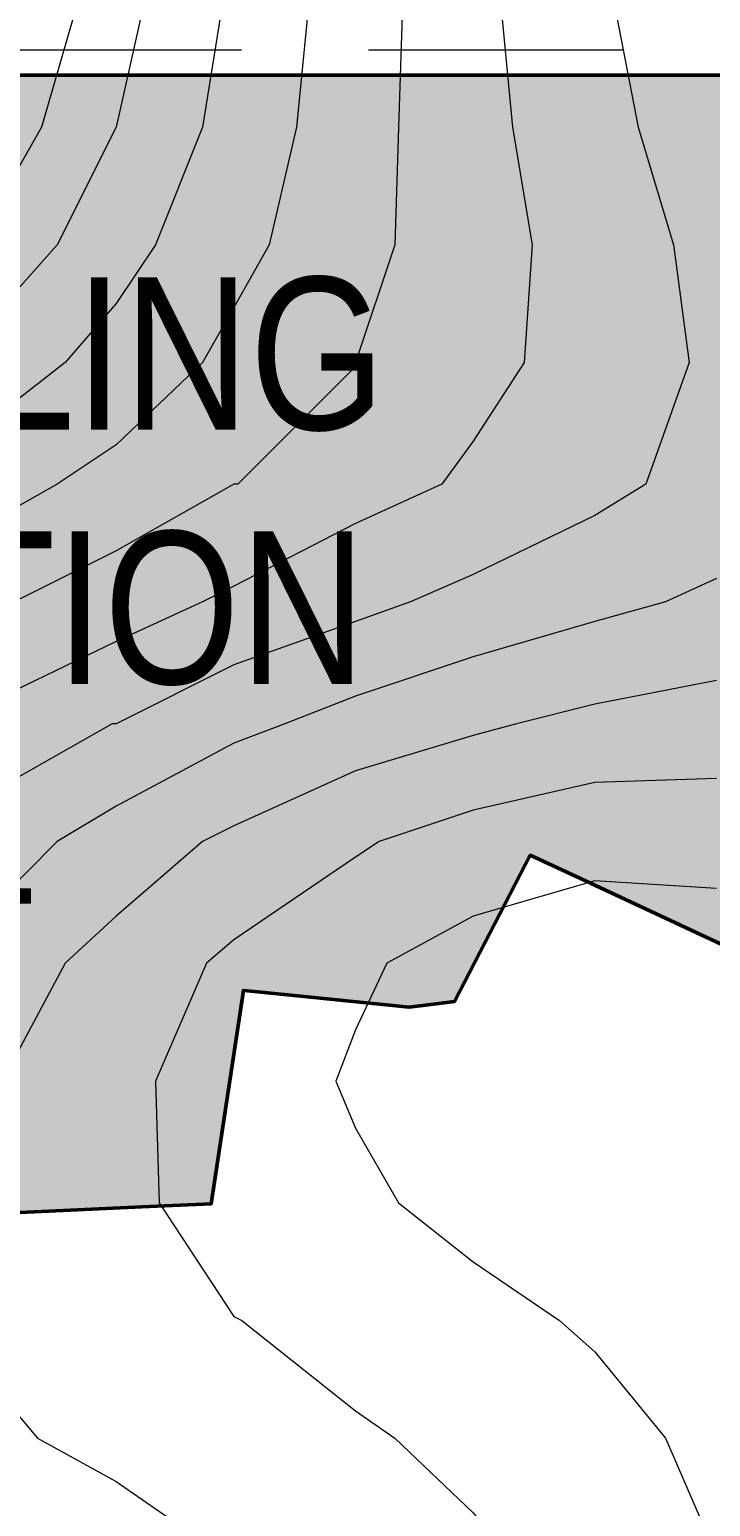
# Model space of a CAD drawing. Header units: metres. Extents: x 199095 to 216734, y 1644234 to 1657008.
# Drawn here: x 207110 to 207445, y 1650525 to 1651251 of the extents above; entities that cross this region are included whole.
import ezdxf

# ---------------------------------------------------------------- set-up
doc = ezdxf.new("R2010")
doc.units = ezdxf.units.M
doc.linetypes.add('DASHED', pattern=[0.75, 0.5, -0.25])
for name, color, linetype in [('250 Ac', 10, 'Continuous'), ('C-ANNO-MATC', 7, 'DASHED'), ('GRID', 7, 'Continuous')]:
    doc.layers.add(name, color=color, linetype=linetype)
doc.layers.add('CONTOURS', color=8, linetype='Continuous', lineweight=9)
doc.layers.add('Plot hatching', color=7, linetype='Continuous', true_color=0xffffdb)
doc.styles.get("Standard").update_dxf_attribs({"font": 'ARIALN.TTF'})

msp = doc.modelspace()

# ---------------------------------------------------------------- hatches: boundary and pattern name
at = {"layer": 'Plot hatching', "linetype": 'ByBlock'}
h = msp.add_hatch(color=256, dxfattribs=at)
h.dxf.hatch_style = 1
h.paths.add_polyline_path([(208009.86, 1651228.99), (206686.38, 1651228.99), (206686.38, 1651203.99), (206686.38, 1651029.56), (206686.38, 1651003.99), (206486.38, 1651003.99), (206486.38, 1650260.25), (206486.38, 1650188.06), (207274.47, 1650188.06), (207262.37, 1650233.14), (207265.92, 1650300.22), (207242.78, 1650303.93), (207236.28, 1650304.16), (207225.99, 1650312.22), (207209.51, 1650325.62), (207193.82, 1650338.92), (207187.55, 1650342.23), (207182.46, 1650347.64), (207176.82, 1650362.93), (207165.09, 1650393.09), (207157.64, 1650398.29), (207120.74, 1650426.17), (207090.1, 1650448.97), (207056.93, 1650474.42), (207033.79, 1650491.57), (207009.02, 1650508.91), (206990.28, 1650494.84), (206982.48, 1650464.16), (206973.86, 1650430.68), (206997.43, 1650433.51), (206999.58, 1650412.54), (207002.17, 1650389.37), (206996.97, 1650378.52), (206987, 1650358.25), (206980.07, 1650343.78), (206974.98, 1650333.77), (206971.79, 1650331.71), (206955.18, 1650322.39), (206936.15, 1650311.31), (206919.9, 1650311.45), (206899.09, 1650312.07), (206880.97, 1650312.28), (206880.97, 1650320.02), (206890.69, 1650341.69), (206873.61, 1650353.48), (206880.68, 1650369.95), (206899.88, 1650361.21), (206918.27, 1650398.21), (206906.51, 1650411.56), (206910.28, 1650425.29), (206917.2, 1650438.3), (206919.3, 1650446.88), (206916.33, 1650457.12), (206919.89, 1650465.76), (206925.89, 1650463.39), (206926.92, 1650477.63), (206884.66, 1650515.74), (206811.62, 1650527.6), (206760.53, 1650525.73), (206795.55, 1650642.99), (206839.37, 1650640.57), (206864.69, 1650663.18), (206879.55, 1650683.53), (207050.42, 1650675.59), (207098.28, 1650669.2), (207165.31, 1650672.3), (207199.45, 1650673.87), (207215.26, 1650778.84), (207220.67, 1650778.3), (207296.83, 1650770.65), (207306.15, 1650771.76), (207319.13, 1650773.31), (207356.45, 1650845.29), (207381.15, 1650833.81), (207480.02, 1650787.84), (207602.85, 1650809.96), (207611.92, 1650746.81), (207616.69, 1650743.79), (207659.54, 1650716.75), (207695.66, 1650689.85), (207673.34, 1650612.12), (207682.56, 1650612.11), (207692.37, 1650613.44), (207700.95, 1650615.54), (207725.48, 1650610.91), (207747.57, 1650615.18), (207767.49, 1650606.88), (207786.82, 1650614.56), (207802.54, 1650614.54), (207829.83, 1650609.3), (207844.56, 1650609.28), (207860.5, 1650602.21), (207882.86, 1650581.04), (207894.24, 1650607.38), (207870.49, 1650659.55), (207972.48, 1650751.59), (207990.52, 1650751.57), (207990.48, 1650717.35), (208009.86, 1650715.4)])

# ---------------------------------------------------------------- linework, layer by layer
at = {"linetype": 'ByBlock', "lineweight": 50, "flags": 128}
for points in [[(207306.15, 1650771.76), (207306.15, 1650771.76), (207319.13, 1650773.31), (207356.45, 1650845.29), (207381.15, 1650833.81), (207480.02, 1650787.84)], [(206884.66, 1650515.74), (206811.62, 1650527.6), (206760.53, 1650525.73), (206795.55, 1650642.99), (206839.37, 1650640.57), (206864.69, 1650663.18), (206879.55, 1650683.53), (207050.42, 1650675.59), (207098.28, 1650669.2), (207165.31, 1650672.3), (207199.45, 1650673.87), (207215.26, 1650778.84), (207220.67, 1650778.3), (207296.83, 1650770.65), (207306.15, 1650771.76)]]:
    msp.add_lwpolyline(points, dxfattribs=at)
at = {"layer": '250 Ac', "linetype": 'ByBlock', "lineweight": 50, "flags": 128}
for points in [[(206192.88, 1652899.75), (206192.88, 1651228.99), (205459.28, 1651228.99), (205409.28, 1651228.99), (205409.28, 1651203.99), (206355.38, 1651203.99), (206461.38, 1651203.99), (206461.38, 1650255.96), (206461.38, 1650188.06), (206486.38, 1650188.06), (206486.38, 1651203.99), (206686.38, 1651203.99), (206686.38, 1651228.99), (208009.86, 1651228.99), (208009.86, 1651253.99)], [(208009.86, 1651228.99), (206686.38, 1651228.99), (206686.38, 1651203.99), (206686.38, 1651029.56), (206686.38, 1651003.99), (206486.38, 1651003.99)], [(206884.66, 1650515.74), (206811.62, 1650527.6), (206760.53, 1650525.73), (206795.55, 1650642.99), (206839.37, 1650640.57), (206864.69, 1650663.18), (206879.55, 1650683.53), (207050.42, 1650675.59), (207098.28, 1650669.2), (207165.31, 1650672.3), (207199.45, 1650673.87), (207215.26, 1650778.84), (207220.67, 1650778.3), (207296.83, 1650770.65), (207306.15, 1650771.76), (207319.13, 1650773.31), (207356.45, 1650845.29), (207381.15, 1650833.81), (207480.02, 1650787.84)], [(206884.66, 1650515.74), (206811.62, 1650527.6), (206760.53, 1650525.73), (206795.55, 1650642.99), (206839.37, 1650640.57), (206864.69, 1650663.18), (206879.55, 1650683.53), (207050.42, 1650675.59), (207098.28, 1650669.2), (207165.31, 1650672.3), (207199.45, 1650673.87), (207215.26, 1650778.84), (207220.67, 1650778.3), (207296.83, 1650770.65), (207306.15, 1650771.76), (207319.13, 1650773.31), (207356.45, 1650845.29), (207381.15, 1650833.81), (207480.02, 1650787.84)], [(206884.66, 1650515.74), (206811.62, 1650527.6), (206760.53, 1650525.73), (206795.55, 1650642.99), (206839.37, 1650640.57), (206864.69, 1650663.18), (206879.55, 1650683.53), (207050.42, 1650675.59), (207098.28, 1650669.2), (207165.31, 1650672.3), (207199.45, 1650673.87), (207215.26, 1650778.84), (207220.67, 1650778.3), (207296.83, 1650770.65), (207306.15, 1650771.76), (207319.13, 1650773.31), (207356.45, 1650845.29), (207381.15, 1650833.81), (207480.02, 1650787.84)], [(206884.66, 1650515.74), (206811.62, 1650527.6), (206760.53, 1650525.73), (206795.55, 1650642.99), (206839.37, 1650640.57), (206864.69, 1650663.18), (206879.55, 1650683.53), (207050.42, 1650675.59), (207098.28, 1650669.2), (207165.31, 1650672.3), (207199.45, 1650673.87), (207215.26, 1650778.84), (207220.67, 1650778.3), (207296.83, 1650770.65), (207306.15, 1650771.76)]]:
    msp.add_lwpolyline(points, dxfattribs=at)
at = {"layer": 'C-ANNO-MATC', "lineweight": 9, "ltscale": 250, "flags": 128}
msp.add_lwpolyline([(206714.38, 1651241.49), (206760.53, 1651241.49), (208009.86, 1651241.49)], dxfattribs=at)
at = {"layer": 'CONTOURS', "flags": 128}
for points in [[(207133.31, 1651263.38), (207115.92, 1651203.5), (207092.75, 1651163), (207081.16, 1651145.62), (207032.88, 1651105), (207005.83, 1651087.62), (206974.92, 1651066.38), (206922.78, 1651027.75), (206915.05, 1651018.12), (206889.94, 1650969.88), (206866.77, 1650910), (206857.11, 1650883), (206845.52, 1650852.12), (206820.41, 1650792.25), (206797.23, 1650763.25), (206766.33, 1650734.25), (206737.36, 1650716.88), (206679.41, 1650687.88), (206656.23, 1650674.38), (206619.53, 1650649.25), (206592.48, 1650616.5), (206577.05, 1650558.5), (206594.42, 1650498.62)], [(207247.27, 1651263.38), (207241.47, 1651203.5), (207227.95, 1651145.62), (207210.58, 1651114.75), (207195.12, 1651087.62), (207152.62, 1651047.12), (207123.66, 1651027.75), (207092.75, 1651010.38), (207032.88, 1650981.5), (207017.42, 1650969.88), (206974.92, 1650935.12), (206957.55, 1650910), (206922.78, 1650852.12), (206915.05, 1650838.5), (206897.67, 1650792.25), (206857.11, 1650734.25), (206855.17, 1650734.25), (206797.23, 1650687.88), (206772.12, 1650674.38), (206737.36, 1650659), (206679.41, 1650630), (206662.03, 1650616.5), (206633.05, 1650558.5), (206660.09, 1650498.62)], [(207397.92, 1651263.38), (207409.52, 1651203.5), (207426.91, 1651145.62), (207434.62, 1651087.62), (207413.38, 1651027.75), (207388.27, 1651012.38), (207328.39, 1650983.38), (207297.48, 1650969.88), (207270.45, 1650960.25), (207210.58, 1650939), (207152.62, 1650910), (207150.69, 1650910), (207092.75, 1650877.12)], [(207341.91, 1651263.38), (207347.7, 1651203.5), (207357.36, 1651145.62), (207353.5, 1651087.62), (207328.39, 1651049), (207312.94, 1651027.75), (207270.45, 1651008.5), (207210.58, 1650977.62), (207195.12, 1650969.88), (207152.62, 1650950.5), (207092.75, 1650921.62)], [(207204.78, 1651263.38), (207195.12, 1651203.5), (207171.94, 1651145.62), (207152.62, 1651116.62), (207127.52, 1651087.62), (207092.75, 1651060.62)], [(207166.14, 1651263.38), (207152.62, 1651203.5), (207152.62, 1651203.5), (207123.66, 1651145.62), (207123.66, 1651145.62), (207092.75, 1651110.88)], [(207293.62, 1651263.38), (207291.69, 1651203.5), (207289.77, 1651145.62), (207270.45, 1651087.62), (207270.45, 1651085.75), (207212.5, 1651027.75), (207210.58, 1651027.75), (207152.62, 1650995), (207102.41, 1650969.88)], [(207448.14, 1650981.5), (207423.03, 1650969.88), (207388.27, 1650960.25), (207328.39, 1650942.88), (207270.45, 1650923.5), (207235.69, 1650910), (207210.58, 1650900.38), (207152.62, 1650869.5), (207123.66, 1650852.12), (207092.75, 1650821.12), (207067.64, 1650792.25), (207032.88, 1650740), (207030.94, 1650734.25), (206994.25, 1650674.38), (206974.92, 1650645.38), (206947.89, 1650616.5), (206920.84, 1650558.5), (206974.92, 1650506.38)], [(207448.14, 1650931.25), (207388.27, 1650919.62), (207349.64, 1650910), (207328.39, 1650904.25), (207270.45, 1650886.88), (207210.58, 1650859.75), (207195.12, 1650852.12), (207152.62, 1650815.38), (207127.52, 1650792.25), (207096.61, 1650734.25), (207092.75, 1650722.62), (207077.3, 1650674.38), (207071.5, 1650616.5), (207092.75, 1650583.62), (207114, 1650558.5), (207152.62, 1650537.25), (207208.64, 1650498.62)], [(207448.14, 1650883), (207388.27, 1650881), (207328.39, 1650867.5), (207282.03, 1650852.12), (207270.45, 1650844.38), (207210.58, 1650803.75), (207197.05, 1650792.25), (207171.94, 1650734.25), (207173.88, 1650674.38), (207210.58, 1650618.38), (207214.44, 1650616.5), (207270.45, 1650572), (207289.77, 1650558.5), (207328.39, 1650521.88), (207347.7, 1650498.62), (207388.27, 1650442.62), (207390.2, 1650440.75), (207419.17, 1650380.88), (207444.28, 1650322.88), (207448.14, 1650315.25)], [(207448.14, 1650828.88), (207388.27, 1650832.75), (207328.39, 1650815.38), (207285.91, 1650792.25), (207270.45, 1650759.38), (207260.8, 1650734.25), (207270.45, 1650711.12), (207291.69, 1650674.38), (207328.39, 1650645.38), (207370.89, 1650616.5), (207388.27, 1650601), (207423.03, 1650558.5), (207448.14, 1650500.62)]]:
    msp.add_lwpolyline(points, dxfattribs=at)

# ---------------------------------------------------------------- texts
at = {"layer": 'GRID', "linetype": 'Continuous', "insert": (207089.36, 1650967.09, -0.04), "char_height": 75, "width": 0.9674, "attachment_point": 5}
msp.add_mtext('\\A1;POOLING \\PSTATION 4', dxfattribs=at)

doc.saveas('drawing.dxf')
